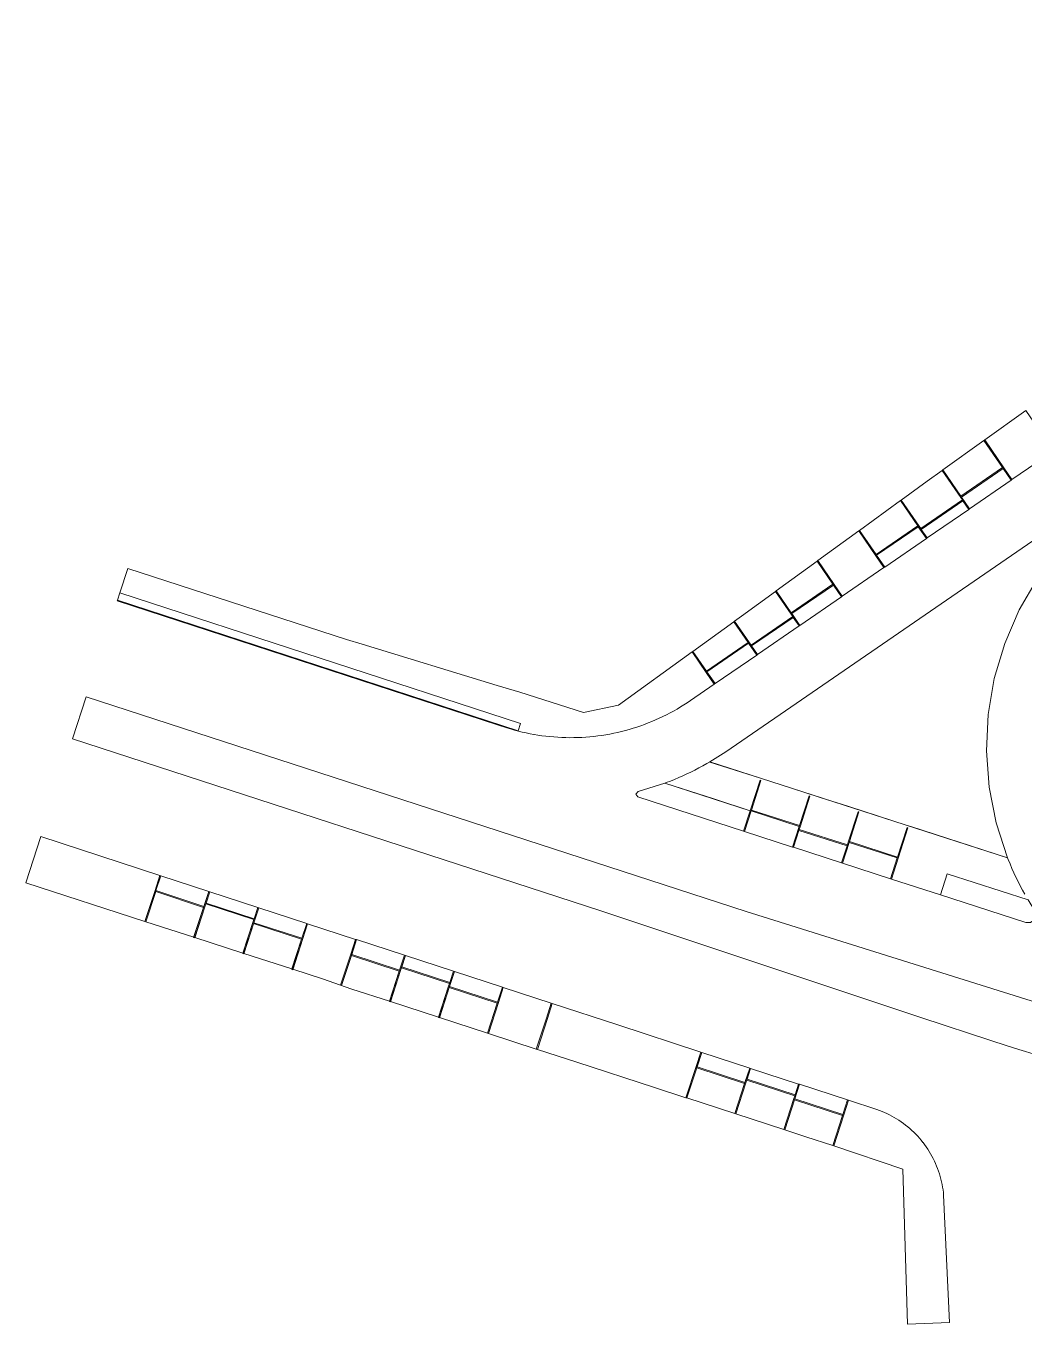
# Model space of a CAD drawing. Header units: metres. Extents: x 105146 to 106170, y 111783 to 118163.
# Drawn here: x 105146.2 to 105249, y 112776.7 to 112910.4 of the extents above; entities that cross this region are included whole.
import ezdxf

# ---------------------------------------------------------------- set-up
doc = ezdxf.new("R2010")
doc.units = ezdxf.units.M
doc.layers.add('20-EP-ZONA-DURA', color=253, linetype='CONTINUOUS', lineweight=13)
doc.layers.add('20-EP-ZONA-VERDE', color=84, linetype='CONTINUOUS', lineweight=13)

msp = doc.modelspace()

# ---------------------------------------------------------------- linework, layer by layer
at = {"layer": '20-EP-ZONA-DURA'}
for points in [[(105252.0125, 112866.6265), (105247.7261, 112863.6823), (105246.8939, 112864.8939), (105244.921, 112867.7666), (105249.1536, 112870.7882), (105251.1803, 112867.8379), (105252.0125, 112866.6265)], [(105246.7549, 112864.9197), (105242.4687, 112861.9755), (105240.6065, 112864.6866), (105244.8395, 112867.7085), (105246.7549, 112864.9197)], [(105242.6125, 112861.5895), (105238.326, 112858.6456), (105238.1561, 112858.8929), (105236.309, 112861.5823), (105238.9901, 112863.5327), (105240.5251, 112864.6285), (105242.4427, 112861.8369), (105242.6125, 112861.5895)], [(105238.0171, 112858.9187), (105233.7309, 112855.9745), (105232.0214, 112858.4632), (105236.2282, 112861.5235), (105238.0171, 112858.9187)], [(105234.5379, 112854.6233), (105230.2515, 112851.6791), (105229.4185, 112852.8919), (105227.7341, 112855.3443), (105231.9405, 112858.4043), (105233.7049, 112855.8359), (105234.5379, 112854.6233)], [(105197.0225, 112841.7885), (105203.5783, 112839.7065), (105207.2021, 112840.4481), (105214.7833, 112845.9391), (105216.2295, 112843.8337), (105217.0631, 112842.6201), (105214.6275, 112840.9471), (105214.2838, 112840.7158), (105213.9365, 112840.4915), (105213.5864, 112840.2747), (105213.2308, 112840.0637), (105212.8711, 112839.8594), (105212.5114, 112839.6639), (105212.5081, 112839.6622), (105212.1423, 112839.4724), (105211.7734, 112839.2896), (105211.3996, 112839.1132), (105211.0239, 112838.9446), (105210.6454, 112838.7832), (105210.6419, 112838.7818), (105210.262, 112838.6281), (105209.8736, 112838.4797), (105209.4888, 112838.3409), (105209.4852, 112838.3397), (105209.0968, 112838.2078), (105208.7023, 112838.0821), (105208.3071, 112837.9644), (105207.9098, 112837.8543), (105207.5087, 112837.7512), (105207.1077, 112837.6562), (105206.706, 112837.5691), (105206.2986, 112837.4887), (105205.8917, 112837.4164), (105205.485, 112837.3522), (105205.0766, 112837.2954), (105204.6658, 112837.2464), (105204.2554, 112837.2052), (105203.8454, 112837.1719), (105203.4319, 112837.1461), (105203.018, 112837.1282), (105202.6086, 112837.1183), (105202.6049, 112837.1183), (105202.1947, 112837.116), (105201.7804, 112837.1217), (105201.3704, 112837.135), (105201.3666, 112837.1352), (105200.9576, 112837.1562), (105200.5442, 112837.1854), (105200.1321, 112837.2223), (105199.7247, 112837.2666), (105199.721, 112837.2671), (105199.3138, 112837.3191), (105198.904, 112837.3795), (105198.4996, 112837.4469), (105198.4959, 112837.4475), (105198.0937, 112837.5224), (105198.09, 112837.5231), (105197.6875, 112837.6059), (105197.2834, 112837.6971), (105196.8849, 112837.795), (105196.486, 112837.901), (105196.0879, 112838.0149), (105195.6925, 112838.1362), (105194.7393, 112838.4385), (105155.5672, 112851.1958), (105155.5884, 112851.2611), (105196.8731, 112837.8289), (105197.1177, 112838.5903), (105155.8346, 112852.022), (105156.6529, 112854.5505), (105179.1955, 112847.2205), (105180.8141, 112846.7323), (105194.7067, 112842.4949), (105197.0225, 112841.7885)], [(105229.2795, 112852.9177), (105224.9933, 112849.9735), (105223.4464, 112852.2251), (105227.6533, 112855.2855), (105229.2795, 112852.9177)], [(105225.1371, 112849.5875), (105220.8505, 112846.6437), (105220.6807, 112846.8909), (105219.1581, 112849.1078), (105219.8773, 112849.6287), (105223.3655, 112852.1663), (105224.9673, 112849.8347), (105225.1371, 112849.5875)], [(105220.5417, 112846.9167), (105216.2555, 112843.9725), (105214.8642, 112845.9978), (105219.0771, 112849.0491), (105220.5417, 112846.9167)], [(105159.4695, 112821.3959), (105158.4252, 112818.1969), (105146.1715, 112822.1625), (105147.7138, 112826.9281), (105159.9695, 112822.9275), (105159.4695, 112821.3959)], [(105164.4677, 112819.6445), (105163.4539, 112816.5695), (105158.5204, 112818.1661), (105159.5339, 112821.2711), (105164.4677, 112819.6445)], [(105169.5415, 112818.0925), (105168.5101, 112814.9332), (105163.5615, 112816.5347), (105164.5937, 112819.7077), (105165.1027, 112821.2521), (105164.7223, 112820.0864), (105164.6913, 112819.9915), (105169.6346, 112818.3777), (105169.5415, 112818.0925)], [(105174.5569, 112816.3657), (105173.5631, 112813.298), (105168.6182, 112814.8982), (105169.6365, 112818.0615), (105170.1411, 112819.6073), (105169.6407, 112818.0632), (105169.6099, 112817.9681), (105174.5569, 112816.3657)], [(105178.5839, 112811.6357), (105178.6791, 112811.6047), (105179.6869, 112814.6921), (105184.6206, 112813.0655), (105183.6011, 112809.973), (105179.7183, 112811.2349), (105176.7095, 112812.2797), (105173.6583, 112813.2672), (105174.6827, 112816.4295), (105175.1795, 112817.9627), (105180.1227, 112816.3491), (105179.6225, 112814.8169), (105178.5839, 112811.6357)], [(105189.6945, 112811.5135), (105188.6553, 112808.3303), (105183.7087, 112809.938), (105184.7467, 112813.1287), (105185.2559, 112814.6735), (105184.8752, 112813.5074), (105184.8443, 112813.4125), (105189.7875, 112811.7987), (105189.6945, 112811.5135)], [(105194.7099, 112809.7867), (105193.7062, 112806.6886), (105188.7634, 112808.2951), (105189.7895, 112811.4825), (105190.2943, 112813.0289), (105189.7938, 112811.4842), (105189.7629, 112811.3893), (105194.7099, 112809.7867)], [(105199.7755, 112808.2381), (105198.7361, 112805.0539), (105193.8014, 112806.6577), (105194.8357, 112809.8507), (105195.3325, 112811.3843), (105200.2759, 112809.7707), (105199.7755, 112808.2381)], [(105215.1913, 112803.2587), (105214.1427, 112800.0465), (105210.9121, 112801.0965), (105202.9235, 112803.6929), (105198.8627, 112805.0127), (105199.8705, 112808.2069), (105200.3709, 112809.7397), (105207.1173, 112807.5377), (105215.6761, 112804.7433), (105215.1913, 112803.2587)], [(105220.1893, 112801.5073), (105219.1691, 112798.4129), (105214.2377, 112800.0156), (105215.2557, 112803.1338), (105220.1893, 112801.5073)], [(105225.2631, 112799.9553), (105224.2234, 112796.7702), (105219.2769, 112798.3778), (105220.3155, 112801.5705), (105220.8093, 112803.0683), (105220.444, 112801.9492), (105220.4131, 112801.8543), (105225.3563, 112800.2405), (105225.2631, 112799.9553)], [(105230.2786, 112798.2285), (105229.2677, 112795.1078), (105226.5091, 112796.0273), (105224.3315, 112796.735), (105225.3583, 112799.9243), (105225.8477, 112801.4238), (105225.3624, 112799.926), (105225.3317, 112799.8309), (105230.2786, 112798.2285)], [(105241.2743, 112776.9144), (105236.9679, 112776.7399), (105236.4833, 112792.7027), (105229.3627, 112795.0761), (105230.4045, 112798.2923), (105230.8861, 112799.7792), (105233.8089, 112798.825), (105234.0732, 112798.7304), (105234.3382, 112798.6272), (105234.5959, 112798.5186), (105234.8518, 112798.4024), (105235.1073, 112798.2777), (105235.355, 112798.1482), (105235.6006, 112798.0112), (105235.8449, 112797.8658), (105236.0809, 112797.7164), (105236.3144, 112797.5595), (105236.5459, 112797.3946), (105236.7703, 112797.225), (105236.99, 112797.0493), (105237.2049, 112796.8676), (105237.4147, 112796.6801), (105237.621, 112796.4851), (105237.8201, 112796.2862), (105238.0138, 112796.0818), (105238.2016, 112795.8723), (105238.3851, 112795.6559), (105238.559, 112795.4392), (105238.5623, 112795.4348), (105238.7309, 112795.2121), (105238.895, 112794.9825), (105239.0517, 112794.7501), (105239.203, 112794.5117), (105239.3478, 112794.2691), (105239.486, 112794.0221), (105239.6165, 112793.7731), (105239.7408, 112793.5192), (105239.8567, 112793.2647), (105239.9675, 112793.0027), (105240.0686, 112792.7442), (105240.1643, 112792.4778), (105240.252, 112792.211), (105240.333, 112791.9397), (105240.4056, 112791.6694), (105240.4718, 112791.393), (105240.5293, 112791.1192), (105240.58, 112790.8403), (105240.6225, 112790.5632), (105240.6577, 112790.2819), (105240.6848, 112790.0035), (105241.2743, 112776.9144)]]:
    msp.add_lwpolyline(points, close=True, dxfattribs=at)
msp.add_lwpolyline([(105249.3765, 112820.4021), (105241.0467, 112823.0791), (105240.3565, 112820.9315), (105235.3137, 112822.5625), (105236.0007, 112824.7007), (105237.0105, 112827.8425), (105236.9153, 112827.8731), (105235.9362, 112824.8265), (105230.9855, 112826.4171), (105231.9645, 112829.4643), (105231.8691, 112829.4949), (105230.8597, 112826.3529), (105230.7677, 112826.0676), (105225.8166, 112827.6587), (105225.9083, 112827.9443), (105226.9181, 112831.0859), (105226.8229, 112831.1165), (105225.8437, 112828.0701), (105220.8929, 112829.6607), (105221.8719, 112832.7077), (105221.7767, 112832.7383), (105220.7673, 112829.5965), (105217.0068, 112830.805), (105212.0837, 112832.3915), (105212.0771, 112832.3893), (105211.9587, 112832.4273), (105212.1183, 112832.4864), (105212.5502, 112832.6511), (105212.9789, 112832.8228), (105213.4047, 112833.0014), (105213.8276, 112833.187), (105214.2474, 112833.3794), (105214.6639, 112833.5787), (105215.0772, 112833.7849), (105215.487, 112833.9977), (105215.8932, 112834.2172), (105216.296, 112834.4434), (105216.5907, 112834.6149), (105216.6197, 112834.6056), (105219.1153, 112833.8036), (105221.8237, 112832.9332), (105221.8237, 112832.9332), (105225.0139, 112831.908), (105227.9631, 112830.9602), (105230.9125, 112830.0123), (105233.8617, 112829.0645), (105236.8111, 112828.1167), (105237.3142, 112827.955), (105247.2605, 112824.7589), (105247.3354, 112824.5682), (105247.5237, 112824.109), (105247.7192, 112823.6527), (105247.922, 112823.1997), (105248.1319, 112822.7499), (105248.3489, 112822.3035), (105248.5731, 112821.8606), (105248.8043, 112821.4213), (105249.0424, 112820.9858)], dxfattribs=at)
at = {"layer": '20-EP-ZONA-VERDE'}
for points in [[(105250.3625, 112853.5145), (105248.4658, 112850.2713), (105246.9727, 112846.8239), (105245.9048, 112843.222), (105245.2775, 112839.5178), (105245.1001, 112835.7651), (105245.3749, 112832.0182), (105246.0982, 112828.3316), (105247.2593, 112824.7589), (105216.5907, 112834.6149), (105218.2497, 112835.6713), (105327.0389, 112910.3979)], [(105250.6897, 112804.3081), (105247.9993, 112805.1477), (105245.7557, 112805.8663), (105242.9373, 112806.7859), (105241.2449, 112807.3451), (105237.8371, 112808.4779), (105205.3829, 112819.2883), (105150.9687, 112836.9897), (105152.3719, 112841.3223), (105220.3533, 112819.2273), (105220.3533, 112819.2273), (105260.1139, 112806.7633)]]:
    msp.add_lwpolyline(points, dxfattribs=at)
for points in [[(105246.8939, 112864.8939), (105247.7261, 112863.6823), (105247.6437, 112863.6257), (105246.8115, 112864.8374), (105246.7549, 112864.9197), (105244.8395, 112867.7085), (105244.9211, 112867.7665), (105246.8939, 112864.8939)], [(105246.8115, 112864.8374), (105242.5252, 112861.8932), (105242.4687, 112861.9755), (105246.7549, 112864.9197), (105246.8115, 112864.8374)], [(105247.6437, 112863.6257), (105243.3575, 112860.6815), (105242.5252, 112861.8932), (105246.8115, 112864.8374), (105247.6437, 112863.6257)], [(105242.4687, 112861.9755), (105242.5252, 112861.8932), (105243.3575, 112860.6815), (105243.2751, 112860.6249), (105242.6691, 112861.5072), (105242.6125, 112861.5895), (105242.4427, 112861.8369), (105240.5251, 112864.6285), (105240.6065, 112864.6865), (105242.4687, 112861.9755)], [(105238.1561, 112858.8929), (105238.326, 112858.6456), (105238.3826, 112858.5633), (105238.9887, 112857.6807), (105238.9063, 112857.6241), (105238.0737, 112858.8364), (105238.0171, 112858.9187), (105236.2281, 112861.5237), (105236.3091, 112861.5823), (105238.1561, 112858.8929)], [(105242.6691, 112861.5072), (105238.3826, 112858.5633), (105238.326, 112858.6456), (105242.6125, 112861.5895), (105242.6691, 112861.5072)], [(105243.2751, 112860.6249), (105238.9887, 112857.6807), (105238.3826, 112858.5633), (105242.6691, 112861.5072), (105243.2751, 112860.6249)], [(105233.7309, 112855.9745), (105233.7874, 112855.8922), (105234.6203, 112854.6799), (105234.5379, 112854.6233), (105233.7049, 112855.8359), (105231.9405, 112858.4043), (105232.0215, 112858.4631), (105233.7309, 112855.9745)], [(105238.0737, 112858.8364), (105233.7874, 112855.8922), (105233.7309, 112855.9745), (105238.0171, 112858.9187), (105238.0737, 112858.8364)], [(105238.9063, 112857.6241), (105234.6203, 112854.6799), (105233.7874, 112855.8922), (105238.0737, 112858.8364), (105238.9063, 112857.6241)], [(105229.4185, 112852.8919), (105230.2515, 112851.6791), (105230.1689, 112851.6225), (105229.3361, 112852.8354), (105229.2795, 112852.9177), (105227.6533, 112855.2855), (105227.7341, 112855.3443), (105229.4185, 112852.8919)], [(105229.3361, 112852.8354), (105225.0498, 112849.8912), (105224.9933, 112849.9735), (105229.2795, 112852.9177), (105229.3361, 112852.8354)], [(105230.1689, 112851.6225), (105225.8829, 112848.6783), (105225.0498, 112849.8912), (105229.3361, 112852.8354), (105230.1689, 112851.6225)], [(105197.1177, 112838.5903), (105196.8731, 112837.8289), (105155.5829, 112851.2629), (105155.8331, 112852.0225), (105197.1177, 112838.5903)], [(105224.9933, 112849.9735), (105225.0498, 112849.8912), (105225.8829, 112848.6783), (105225.8005, 112848.6217), (105225.1936, 112849.5052), (105225.1371, 112849.5875), (105224.9673, 112849.8347), (105223.3655, 112852.1663), (105223.4465, 112852.2251), (105224.9933, 112849.9735)], [(105220.6807, 112846.8909), (105220.8505, 112846.6437), (105220.9073, 112846.5611), (105221.514, 112845.6776), (105221.4317, 112845.6209), (105220.5983, 112846.8344), (105220.5417, 112846.9167), (105219.0771, 112849.0491), (105219.1581, 112849.1079), (105220.6807, 112846.8909)], [(105225.1936, 112849.5052), (105220.9073, 112846.5611), (105220.8505, 112846.6437), (105225.1371, 112849.5875), (105225.1936, 112849.5052)], [(105225.8005, 112848.6217), (105221.514, 112845.6776), (105220.9073, 112846.5611), (105225.1936, 112849.5052), (105225.8005, 112848.6217)], [(105220.5983, 112846.8344), (105216.312, 112843.8902), (105216.2555, 112843.9725), (105220.5417, 112846.9167), (105220.5983, 112846.8344)], [(105221.4317, 112845.6209), (105217.1455, 112842.6767), (105216.312, 112843.8902), (105220.5983, 112846.8344), (105221.4317, 112845.6209)], [(105216.2555, 112843.9725), (105216.312, 112843.8902), (105217.1455, 112842.6767), (105217.0631, 112842.6201), (105216.2295, 112843.8337), (105214.7819, 112845.9411), (105214.8643, 112845.9977), (105216.2555, 112843.9725)], [(105220.7673, 112829.5965), (105220.0897, 112827.4867), (105209.2065, 112831.0071), (105208.999, 112831.3022), (105209.2251, 112831.5833), (105211.9587, 112832.4273), (105220.7673, 112829.5965)], [(105221.8719, 112832.7077), (105220.8929, 112829.6607), (105220.8625, 112829.5656), (105220.1849, 112827.4561), (105220.0897, 112827.4867), (105220.7673, 112829.5965), (105221.7767, 112832.7383), (105221.8719, 112832.7077)], [(105226.9181, 112831.0859), (105225.9083, 112827.9443), (105225.8166, 112827.6587), (105225.7859, 112827.5635), (105225.2275, 112825.8251), (105225.1323, 112825.8557), (105225.8132, 112827.975), (105225.8437, 112828.0701), (105226.8229, 112831.1165), (105226.9181, 112831.0859)], [(105225.8132, 112827.975), (105225.1323, 112825.8557), (105220.1849, 112827.4561), (105220.8625, 112829.5656), (105225.8132, 112827.975)], [(105225.8437, 112828.0701), (105225.8132, 112827.975), (105220.8625, 112829.5656), (105220.8929, 112829.6607), (105225.8437, 112828.0701)], [(105231.9645, 112829.4643), (105230.9855, 112826.4171), (105230.955, 112826.322), (105230.2713, 112824.1937), (105230.1761, 112824.2243), (105230.7369, 112825.9725), (105230.7677, 112826.0676), (105230.8597, 112826.3529), (105231.8691, 112829.4949), (105231.9645, 112829.4643)], [(105230.7369, 112825.9725), (105230.1761, 112824.2243), (105225.2275, 112825.8251), (105225.7859, 112827.5635), (105230.7369, 112825.9725)], [(105230.7677, 112826.0676), (105230.7369, 112825.9725), (105225.7859, 112827.5635), (105225.8166, 112827.6587), (105230.7677, 112826.0676)], [(105237.0105, 112827.8425), (105236.0007, 112824.7007), (105235.3137, 112822.5625), (105235.2185, 112822.5931), (105235.9057, 112824.7314), (105235.9362, 112824.8265), (105236.9153, 112827.8731), (105237.0105, 112827.8425)], [(105235.9057, 112824.7314), (105235.2185, 112822.5931), (105230.2713, 112824.1937), (105230.955, 112826.322), (105235.9057, 112824.7314)], [(105235.9362, 112824.8265), (105235.9057, 112824.7314), (105230.955, 112826.322), (105230.9855, 112826.4171), (105235.9362, 112824.8265)], [(105160.0645, 112822.8965), (105159.5604, 112821.3675), (105159.5291, 112821.2727), (105159.5339, 112821.2711), (105158.5175, 112818.1573), (105158.4225, 112818.1885), (105159.4695, 112821.3959), (105159.9695, 112822.9275), (105160.0645, 112822.8965)], [(105159.5648, 112821.3658), (105159.5604, 112821.3675), (105160.0645, 112822.8965), (105159.5648, 112821.3658)], [(105165.0077, 112821.2829), (105164.4989, 112819.7394), (105159.5648, 112821.3658), (105160.0645, 112822.8965), (105165.0077, 112821.2829)], [(105249.3765, 112820.4021), (105250.0633, 112819.2831), (105250.1898, 112818.8164), (105250.0245, 112818.3621), (105249.6277, 112818.086), (105249.1443, 112818.0889), (105240.3565, 112820.9315), (105241.0467, 112823.0791), (105249.3765, 112820.4021)], [(105159.5648, 112821.3658), (105159.5339, 112821.2711), (105159.5291, 112821.2727), (105159.5604, 112821.3675), (105159.5648, 112821.3658)], [(105164.4989, 112819.7394), (105164.4677, 112819.6445), (105159.5339, 112821.2711), (105159.5648, 112821.3658), (105164.4989, 112819.7394)], [(105165.1027, 112821.2521), (105164.5937, 112819.7077), (105163.5517, 112816.5047), (105163.4443, 112816.5403), (105164.4677, 112819.6445), (105164.4989, 112819.7394), (105165.0077, 112821.2829), (105165.1027, 112821.2521)], [(105170.0461, 112819.6383), (105169.6657, 112818.4727), (105164.7223, 112820.0864), (105165.1027, 112821.2521), (105170.0461, 112819.6383)], [(105169.6657, 112818.4727), (105169.6346, 112818.3777), (105164.6913, 112819.9915), (105164.7223, 112820.0864), (105169.6657, 112818.4727)], [(105170.1411, 112819.6073), (105169.6365, 112818.0615), (105168.6065, 112814.8619), (105168.4983, 112814.8971), (105169.5415, 112818.0925), (105169.6346, 112818.3777), (105169.6657, 112818.4727), (105170.0461, 112819.6383), (105170.1411, 112819.6073)], [(105175.0843, 112817.9937), (105174.5876, 112816.4607), (105169.6407, 112818.0632), (105170.1411, 112819.6073), (105175.0843, 112817.9937)], [(105174.5876, 112816.4607), (105174.5569, 112816.3657), (105169.6099, 112817.9681), (105169.6407, 112818.0632), (105174.5876, 112816.4607)], [(105175.1795, 112817.9627), (105174.6827, 112816.4295), (105173.6445, 112813.2245), (105173.5493, 112813.2555), (105174.5569, 112816.3657), (105174.5876, 112816.4607), (105175.0843, 112817.9937), (105175.1795, 112817.9627)], [(105180.2177, 112816.3181), (105179.7134, 112814.7885), (105179.6821, 112814.6937), (105179.6869, 112814.6921), (105178.6791, 112811.6047), (105178.5839, 112811.6357), (105179.6225, 112814.8169), (105180.1227, 112816.3491), (105180.2177, 112816.3181)], [(105179.7178, 112814.7868), (105179.7134, 112814.7885), (105180.2177, 112816.3181), (105179.7178, 112814.7868)], [(105185.1609, 112814.7045), (105184.6518, 112813.1604), (105179.7178, 112814.7868), (105180.2177, 112816.3181), (105185.1609, 112814.7045)], [(105179.7178, 112814.7868), (105179.6869, 112814.6921), (105179.6821, 112814.6937), (105179.7134, 112814.7885), (105179.7178, 112814.7868)], [(105184.6518, 112813.1604), (105184.6206, 112813.0655), (105179.6869, 112814.6921), (105179.7178, 112814.7868), (105184.6518, 112813.1604)], [(105185.2559, 112814.6735), (105184.7467, 112813.1287), (105183.7047, 112809.9257), (105183.5973, 112809.9613), (105184.6206, 112813.0655), (105184.6518, 112813.1604), (105185.1609, 112814.7045), (105185.2559, 112814.6735)], [(105190.1993, 112813.0599), (105189.8186, 112811.8939), (105184.8752, 112813.5074), (105185.2559, 112814.6735), (105190.1993, 112813.0599)], [(105189.8186, 112811.8939), (105189.7875, 112811.7987), (105184.8443, 112813.4125), (105184.8752, 112813.5074), (105189.8186, 112811.8939)], [(105190.2943, 112813.0289), (105189.7895, 112811.4825), (105188.7595, 112808.2831), (105188.6513, 112808.3181), (105189.6945, 112811.5135), (105189.7875, 112811.7987), (105189.8186, 112811.8939), (105190.1993, 112813.0599), (105190.2943, 112813.0289)], [(105195.2375, 112811.4152), (105194.7406, 112809.8817), (105189.7938, 112811.4842), (105190.2943, 112813.0289), (105195.2375, 112811.4152)], [(105194.7406, 112809.8817), (105194.7099, 112809.7867), (105189.7629, 112811.3893), (105189.7938, 112811.4842), (105194.7406, 112809.8817)], [(105195.3325, 112811.3843), (105194.8357, 112809.8507), (105193.7975, 112806.6457), (105193.7023, 112806.6765), (105194.7099, 112809.7867), (105194.7406, 112809.8817), (105195.2375, 112811.4152), (105195.3325, 112811.3843)], [(105200.3709, 112809.7397), (105199.8705, 112808.2069), (105198.8623, 112805.0115), (105198.7361, 112805.0539), (105199.7755, 112808.2381), (105200.2759, 112809.7707), (105200.3709, 112809.7397)], [(105215.7709, 112804.7129), (105215.282, 112803.2302), (105215.2507, 112803.1355), (105215.2557, 112803.1338), (105214.2377, 112800.0155), (105214.1427, 112800.0465), (105215.1913, 112803.2587), (105215.6761, 112804.7433), (105215.7709, 112804.7129)], [(105215.2865, 112803.2284), (105215.282, 112803.2302), (105215.7709, 112804.7129), (105215.2865, 112803.2284)], [(105220.7141, 112803.0993), (105220.2206, 112801.6021), (105215.2865, 112803.2284), (105215.7709, 112804.7129), (105220.7141, 112803.0993)], [(105215.2865, 112803.2284), (105215.2557, 112803.1338), (105215.2507, 112803.1355), (105215.282, 112803.2302), (105215.2865, 112803.2284)], [(105220.2206, 112801.6021), (105220.1893, 112801.5073), (105215.2557, 112803.1338), (105215.2865, 112803.2284), (105220.2206, 112801.6021)], [(105220.8093, 112803.0683), (105220.3155, 112801.5705), (105219.2735, 112798.3675), (105219.1659, 112798.4031), (105220.1893, 112801.5073), (105220.2206, 112801.6021), (105220.7141, 112803.0993), (105220.8093, 112803.0683)], [(105225.7527, 112801.4547), (105225.3873, 112800.3355), (105220.444, 112801.9492), (105220.8093, 112803.0683), (105225.7527, 112801.4547)], [(105225.3873, 112800.3355), (105225.3563, 112800.2405), (105220.4131, 112801.8543), (105220.444, 112801.9492), (105225.3873, 112800.3355)], [(105225.8477, 112801.4238), (105225.3583, 112799.9243), (105224.3315, 112796.7351), (105224.2233, 112796.7701), (105225.2631, 112799.9553), (105225.3563, 112800.2405), (105225.3873, 112800.3355), (105225.7527, 112801.4547), (105225.8477, 112801.4238)], [(105230.7909, 112799.8101), (105230.3093, 112798.3234), (105225.3624, 112799.926), (105225.8477, 112801.4238), (105230.7909, 112799.8101)], [(105230.3093, 112798.3234), (105230.2786, 112798.2285), (105225.3317, 112799.8309), (105225.3624, 112799.926), (105230.3093, 112798.3234)], [(105230.8861, 112799.7793), (105230.4045, 112798.2923), (105229.3629, 112795.0769), (105229.2677, 112795.1077), (105230.2786, 112798.2285), (105230.3093, 112798.3234), (105230.7909, 112799.8101), (105230.8861, 112799.7793)]]:
    msp.add_lwpolyline(points, close=True, dxfattribs=at)

doc.saveas('drawing.dxf')
